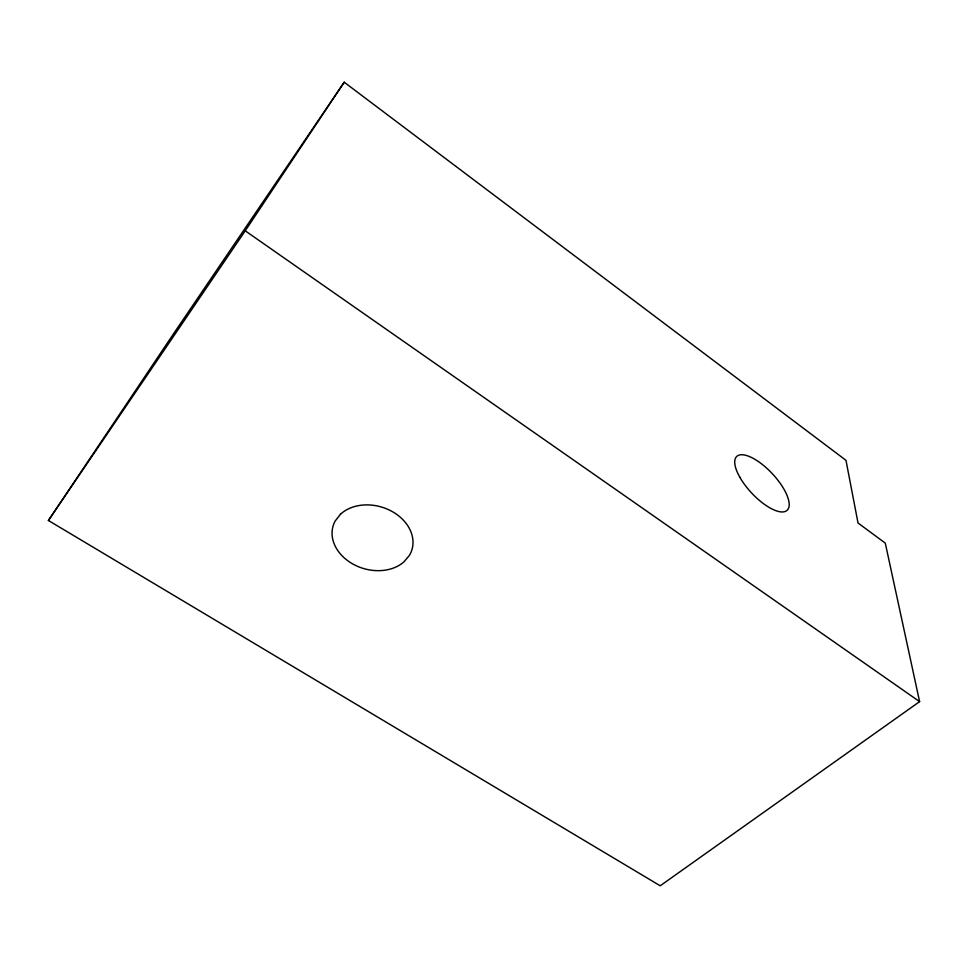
<?xml version="1.0" encoding="UTF-8"?>
<svg xmlns="http://www.w3.org/2000/svg" width="968" height="968" viewBox="0 0 968 968"><rect width="100%" height="100%" fill="white"/><g stroke="black" fill="none" stroke-linecap="round" stroke-linejoin="round"><path stroke-width="1.45" d="M48.4 520.494L245.231 230.808L344.209 82.207L845.984 460.332L858.023 522.998L885.284 543.121L919.6 701.631L660.212 885.793L48.4 520.494L174.276 332.677L344.209 82.207M245.231 230.808L919.6 701.631M340.506 514.226L335.158 521.026A41.176 32.029 16.9 0 0 351.662 563.328A41.176 32.029 16.9 0 0 403.777 562.033L409.343 555.511A41.176 32.029 16.9 0 0 393.468 512.278A41.176 32.029 16.9 0 0 340.506 514.226M739.782 477.151A36.869 14.145 46.9 0 0 786.754 510.62A36.869 14.145 46.9 0 0 759.396 462.268A36.869 14.145 46.9 0 0 739.782 477.151"/></g></svg>
